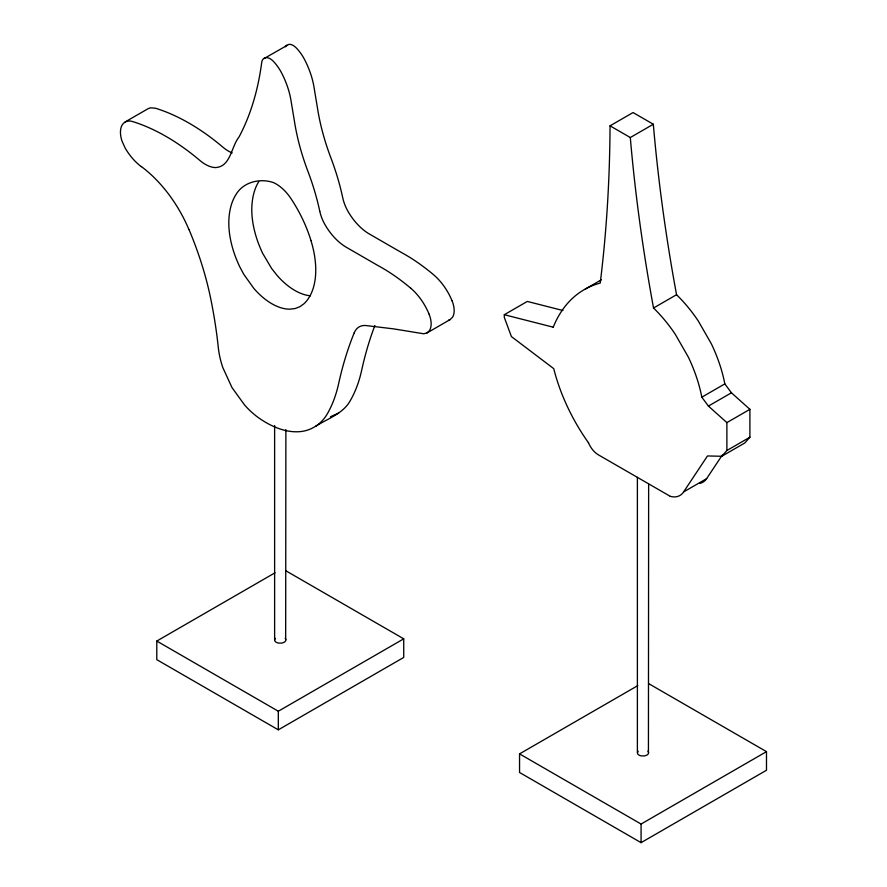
<?xml version="1.0" encoding="UTF-8"?>
<svg xmlns="http://www.w3.org/2000/svg" width="887" height="887" viewBox="0 0 887 887"><rect width="100%" height="100%" fill="white"/><g stroke="black" fill="none" stroke-linecap="round" stroke-linejoin="round"><path stroke-width="1.33" d="M285.88 429.63L285.669 640.747A5.799 3.348 0 0 1 281.656 643.075L278.74 643.097A5.466 3.149 0 0 1 274.804 640.824L274.837 639.139A5.799 3.348 0 0 1 275.413 638.352M648.641 484.18L648.43 753.573A5.799 3.348 0 0 1 644.417 755.89L641.501 755.912A5.466 3.149 0 0 1 637.565 753.64L637.598 751.954M670.284 496.376A30.79 17.773 60 0 0 683.633 491.886L707.493 455.951L721.752 456.273L744.77 442.99L749.903 437.224L749.903 409.328L731.431 392.797L724.834 383.894A108.391 62.578 60 0 0 711.296 343.701L698.191 320.839A104.333 60.238 60 0 0 676.548 294.717M699.854 483.36A30.79 17.773 60 0 0 706.651 478.603L722.317 455.031M721.752 456.273L726.885 450.507L749.903 437.224M452.015 300.715A41.977 24.237 60 0 0 433.621 274.782A179.739 103.779 60 0 0 401.135 252.34L368.493 233.503A42.931 24.792 60 0 1 348.691 212.57A30.069 17.363 60 0 1 342.759 197.868A185.195 106.928 60 0 0 330.929 157.986A175.548 101.351 60 0 1 317.446 107.926L313.876 86.383A60.782 35.092 60 0 0 304.673 59.762A30.823 17.795 60 0 0 296.424 48.064A11.908 6.874 60 0 0 288.929 44.35L263.095 59.096A12.573 7.262 60 0 0 261.698 62.533A373.438 215.608 60 0 1 238.969 137.064C230.975 147.087 230.742 167.1 215.109 167.588A33.928 19.592 60 0 1 199.908 160.48A209.886 121.175 60 0 0 132.396 121.486C128.548 120.144 123.87 121.486 121.985 125.267A22.641 13.072 60 0 0 121.951 140.933L125.145 148.029A40.569 23.428 60 0 0 141.343 166.667M286.911 45.082L286.102 45.814A12.573 7.262 60 0 0 285.459 46.767M188.986 229.522A246.242 142.164 60 0 1 211.084 300.471A420.438 242.739 60 0 1 218.313 347.649A67.623 39.039 60 0 0 222.859 367.673L232.006 387.608L244.745 405.215A63.953 36.921 60 0 0 259.647 418.531A95.674 55.238 60 0 0 299.407 431.67C311.215 430.96 321.948 423.676 327.591 413.375A199.054 114.922 60 0 0 338.657 383.528A534.706 308.709 60 0 1 354.212 332.825M315.717 426.314C327.802 418.453 343.457 413.686 350.598 400.092A199.054 114.922 60 0 0 361.674 370.245A534.706 308.709 60 0 1 374.879 325.485M354.246 332.847A30.103 17.385 60 0 1 365.832 325.529L393.651 328.877L423.731 333.789L427.068 332.913L429.541 330.474A19.913 11.498 60 0 0 429.995 316.692L429.031 313.998M427.068 332.913L450.075 319.619L452.547 317.191A19.913 11.498 60 0 0 453.013 303.409L452.037 300.715M125.211 121.907L148.218 108.613L150.369 107.837L155.402 108.203A209.886 121.175 60 0 1 222.925 147.187A33.928 19.592 60 0 0 232.172 152.908M553.211 327.236A191.592 110.62 60 0 1 600.222 283.086A1573.66 908.554 60 0 0 610.045 125.832L633.063 112.549L653.32 124.247A1496.125 863.794 60 0 0 676.548 294.717L653.542 308.011A104.333 60.238 60 0 1 675.173 334.122L688.279 356.995A108.391 62.578 60 0 1 701.817 397.176L708.414 406.08L726.885 422.611L726.885 450.507M610.045 125.832L630.302 137.529L653.32 124.247M588.391 442.657A135.201 78.067 60 0 1 553.732 368.648L511.411 336.572L504.304 317.38L504.304 314.719L527.31 301.436L562.957 310.517M585.287 289.073L601.397 279.771M285.758 570.729L403.729 638.828L403.729 657.433L278.318 729.835L156.788 659.662L156.788 641.057L275.025 572.802M701.828 397.176L724.834 383.894M708.414 406.08L731.431 392.797M726.885 422.611L749.903 409.328M156.788 641.057L278.318 711.23L403.729 638.828M683.655 491.908L706.673 478.625M648.53 683.544L766.49 751.644L766.49 770.249L641.079 842.65L519.549 772.477L519.549 753.883L637.786 685.618M519.549 753.883L641.079 824.045L766.49 751.644M338.723 413.032L330.452 416.779M263.894 58.365L265.923 57.633A11.908 6.874 60 0 1 273.407 61.347A30.823 17.795 60 0 1 281.656 73.056A60.782 35.092 60 0 1 290.847 99.666L294.429 121.209A175.548 101.351 60 0 0 307.9 171.269A185.195 106.928 60 0 1 319.741 211.15M448.5 320.262L450.075 319.619M504.304 314.719L553.155 327.17M670.284 496.343L598.259 454.765A16.321 9.424 60 0 1 588.436 442.624M648.641 752.73L648.464 751.888A5.466 3.149 0 0 0 647.92 751.112M285.88 639.915L285.703 639.072A5.466 3.149 0 0 0 285.159 638.296M641.079 824.045L641.079 842.65M637.387 477.328L637.387 752.797M278.318 711.23L278.318 729.835M274.626 425.549L274.626 639.982M637.598 751.954A5.799 3.348 0 0 1 638.174 751.167M653.542 308.011A1496.125 863.794 60 0 1 630.302 137.529M258.793 181.569A85.296 49.24 60 0 0 251.941 205.163A75.705 43.707 60 0 0 262.663 253.338L271.622 268.473L276.944 275.236A56.546 32.642 60 0 0 310.483 295.803M410.603 288.098A179.739 103.779 60 0 0 378.117 265.634L345.486 246.786A42.931 24.792 60 0 1 325.684 225.852A30.069 17.363 60 0 1 319.752 211.15M410.614 288.064A41.977 24.237 60 0 1 428.998 313.998M310.938 240.532A82.158 47.432 60 0 1 303.986 303.753L299.828 306.736L295.038 308.565L289.716 309.175A56.546 32.642 60 0 1 253.926 288.519L243.825 274.405L239.667 266.621A75.705 43.707 60 0 1 228.957 218.468A85.296 49.24 60 0 1 235.787 194.863C243.238 181.913 260.046 177.899 273.595 182.644A33.429 19.303 60 0 1 290.947 198.566A97.282 56.169 60 0 1 310.971 240.543M141.355 166.556A96.029 55.437 60 0 1 188.909 229.533"/></g></svg>
